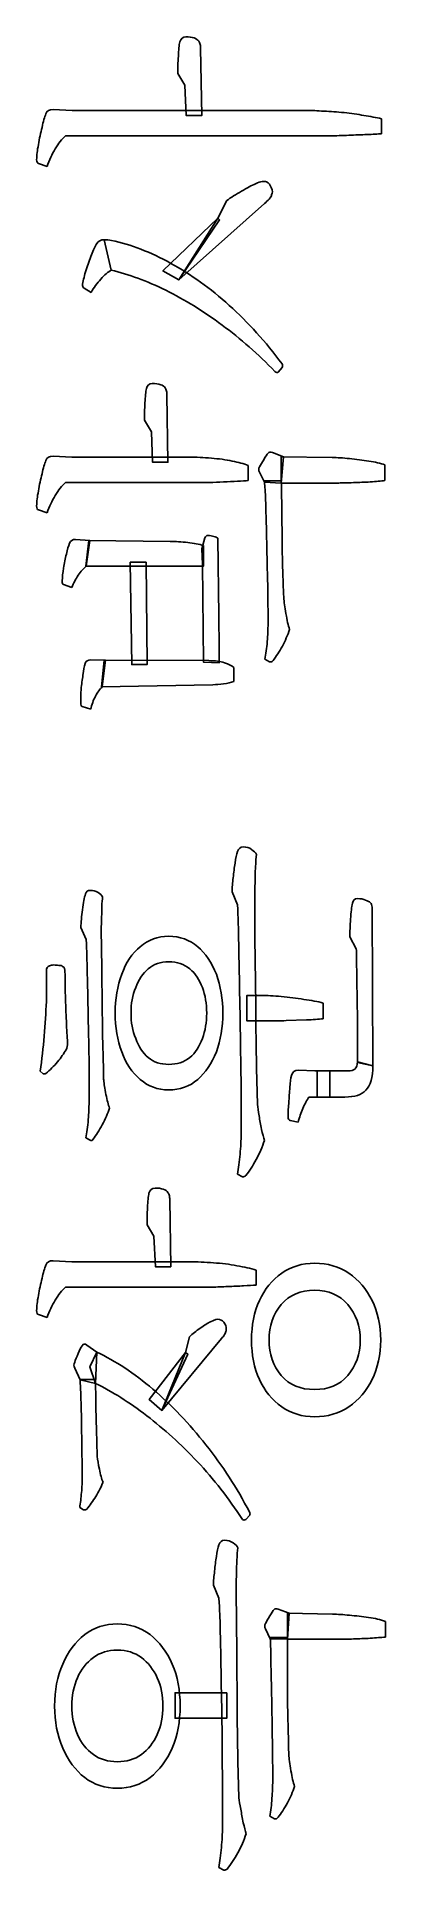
# Model space of a CAD drawing. Header units: millimetres. Extents: x 4.6 to 7.7, y 4.5 to 20.7.
import ezdxf

# ---------------------------------------------------------------- set-up
doc = ezdxf.new("R2010")
doc.units = ezdxf.units.MM
doc.layers.add('Layer_1', color=7, linetype='CONTINUOUS')

msp = doc.modelspace()

# ---------------------------------------------------------------- linework, layer by layer
at = {"layer": 'Layer_1', "color": 7}
for points in [[(6.068705, 20.585638), (6.07823, 19.988738), (5.941705, 19.988738), (5.929005, 20.258613), (5.86868, 20.360213)], [(4.76378, 20.042713), (4.932055, 20.033188), (7.00533, 20.033188)], [(7.668905, 19.960163), (7.668905, 19.826813)], [(7.21488, 19.807763), (7.084705, 19.807763), (4.87173, 19.807763)], [(4.709805, 19.537888), (4.633605, 19.563288)], [(6.633855, 19.210863), (5.87503, 18.534588), (6.221105, 19.080688), (6.30048, 19.236263)], [(5.21463, 18.890188), (5.27813, 18.620313)], [(5.27813, 18.620313), (5.21463, 18.890188)], [(5.10033, 18.423463), (5.03683, 18.461563)], [(6.78943, 17.759888), (6.754505, 17.718613)], [(5.770255, 17.518588), (5.77978, 16.921688), (5.643255, 16.921688), (5.63373, 17.191563), (5.573405, 17.293163)], [(4.76378, 16.975663), (4.92888, 16.966138), (5.967105, 16.966138)], [(6.49098, 16.893113), (6.49098, 16.759763)], [(6.80213, 16.969313), (6.78308, 16.737538), (6.633855, 16.743888), (6.589405, 16.832788)], [(6.703705, 17.007413), (6.80213, 16.969313)], [(7.29108, 16.737538), (6.78308, 16.737538), (6.78308, 16.969313), (7.23393, 16.962963)], [(7.700655, 16.899463), (7.700655, 16.759763)], [(6.14808, 16.740713), (6.043305, 16.740713), (4.87173, 16.740713)], [(6.633855, 16.756588), (6.78308, 16.756588)], [(4.709805, 16.474013), (4.633605, 16.499413)], [(4.96063, 16.239063), (5.08763, 16.229538)], [(6.094105, 16.185088), (6.094105, 16.000938), (5.052705, 16.000938), (5.078105, 16.229538), (5.79883, 16.220013)], [(5.08763, 16.229538), (5.05588, 16.000938)], [(6.07823, 16.156513), (6.106805, 16.251763)], [(6.233805, 15.321488), (6.233805, 15.146863), (6.094105, 15.153213), (6.08458, 16.019988), (6.07823, 16.156513)], [(4.92888, 15.813613), (4.855855, 15.839013)], [(6.665605, 15.489763), (6.665605, 15.619938)], [(5.097155, 15.172263), (5.22733, 15.169088)], [(6.176655, 14.953187), (5.192405, 14.934137), (5.21463, 15.169088), (6.14173, 15.165913)], [(5.22733, 15.169088), (5.198755, 14.934137)], [(6.36398, 15.105588), (6.36398, 14.981763)], [(6.678305, 15.156388), (6.63703, 15.178613)], [(5.097155, 14.737287), (5.020955, 14.759512)], [(6.39573, 13.006915), (6.348105, 13.121215)], [(6.54813, 13.083115), (6.54813, 12.88309)], [(7.586355, 12.98469), (7.592705, 11.58134), (7.45618, 11.609915), (7.45618, 11.775015), (7.45618, 12.00044)], [(5.05588, 12.69894), (5.008255, 12.803715)], [(7.446655, 12.61639), (7.389505, 12.721165)], [(6.42113, 11.78454), (6.41478, 12.17189)], [(6.671955, 11.978215), (6.47828, 11.978215), (6.47828, 12.20364), (6.608455, 12.20364)], [(7.154555, 12.136965), (7.154555, 11.997265)], [(7.00533, 11.98774), (6.82753, 11.98139)], [(4.67488, 11.51149), (4.64948, 11.533715)], [(5.08128, 11.254315), (5.08128, 11.400365), (5.08128, 11.654365)], [(6.93548, 11.54324), (7.078355, 11.53689), (7.211705, 11.53689)], [(7.211705, 11.53689), (7.211705, 11.305115), (7.027555, 11.305115)], [(7.345055, 11.305115), (7.10058, 11.305115), (7.10058, 11.53689), (7.37363, 11.53689)], [(7.45618, 11.616265), (7.592705, 11.58134)], [(6.42748, 10.974915), (6.42748, 11.13684), (6.42748, 11.42259)], [(6.932305, 11.082865), (6.862455, 11.09874)], [(5.090805, 10.924115), (5.052705, 10.943165)], [(6.44018, 10.600265), (6.39573, 10.62249)], [(5.795655, 10.400242), (5.80518, 9.803342), (5.668655, 9.803342), (5.655955, 10.073217), (5.59563, 10.174817)], [(4.76378, 9.857317), (4.92888, 9.847792), (5.97028, 9.847792)], [(6.56083, 9.774767), (6.56083, 9.641417)], [(6.16713, 9.622367), (6.04648, 9.622367), (4.87173, 9.622367)], [(4.709805, 9.355667), (4.633605, 9.381067)], [(5.06223, 9.111192), (5.15113, 9.047692)], [(6.252855, 9.168342), (5.725805, 8.533342), (5.935355, 9.044517), (5.97028, 9.184217)], [(5.15113, 9.047692), (5.13843, 8.771467), (5.001905, 8.803217), (4.95428, 8.907992)], [(5.13843, 8.771467), (5.08763, 8.917517), (5.15113, 9.047692)], [(5.001905, 8.806392), (5.13843, 8.806392)], [(5.020955, 7.939617), (5.020955, 8.057092)], [(5.033655, 7.653867), (4.99873, 7.672917)], [(6.50368, 7.606242), (6.468755, 7.568142)], [(6.23063, 6.872817), (6.183005, 6.987117)], [(6.85293, 6.739467), (6.837055, 6.507692), (6.684655, 6.510867), (6.64338, 6.599767)], [(6.754505, 6.774392), (6.85293, 6.739467)], [(7.29108, 6.507692), (6.837055, 6.507692), (6.837055, 6.739467), (7.237105, 6.729942)], [(7.70383, 6.666442), (7.70383, 6.526742)], [(6.684655, 6.523567), (6.837055, 6.523567), (6.837055, 6.342592), (6.837055, 6.101292)], [(6.259205, 5.650442), (6.252855, 6.037792)], [(6.70688, 5.253567), (6.70688, 5.390092)], [(6.26238, 4.840817), (6.26238, 5.002742), (6.26238, 5.288492)], [(6.722755, 4.920192), (6.68148, 4.942417)], [(6.27508, 4.466167), (6.23063, 4.488392)]]:
    msp.add_lwpolyline(points, dxfattribs=at)
for points in [[(6.068705, 20.585638)], [(7.668905, 19.960163)], [(6.633855, 19.210863)], [(6.221105, 19.080688), (6.23698, 19.064813), (5.87503, 18.534588), (5.73533, 18.613963)], [(5.21463, 18.890188)], [(6.78943, 17.759888)], [(5.770255, 17.518588)], [(6.49098, 16.893113)], [(7.700655, 16.899463)], [(6.633855, 16.756588)], [(6.094105, 16.185088)], [(5.586105, 16.035863), (5.59563, 15.130988), (5.459105, 15.130988), (5.446405, 16.035863)], [(6.36398, 15.105588)], [(6.39573, 13.006915)], [(7.586355, 12.98469)], [(5.05588, 12.69894)], [(5.78613, 12.727515)], [(5.78613, 12.50209)], [(7.154555, 12.136965)], [(7.45618, 11.616265)], [(4.67488, 11.51149)], [(5.795655, 10.400242)], [(6.56083, 9.774767)], [(7.078355, 9.835092)], [(7.078355, 9.596967)], [(6.252855, 9.168342)], [(5.935355, 9.044517), (5.954405, 9.031817), (5.725805, 8.533342), (5.61468, 8.628592)], [(5.001905, 8.806392)], [(6.50368, 7.606242)], [(6.23063, 6.872817)], [(7.70383, 6.666442)], [(5.332105, 6.644217)], [(6.684655, 6.523567)], [(5.332105, 6.412442)], [(6.30048, 6.034617), (6.30048, 5.809192), (5.84328, 5.809192), (5.84328, 6.034617)]]:
    msp.add_lwpolyline(points, close=True, dxfattribs=at)
for points in [[(5.871855, 20.512613), (5.873972, 20.569763), (5.878205, 20.612096), (5.884555, 20.639613)], [(5.884555, 20.639613), (5.893022, 20.669246), (5.911013, 20.684063), (5.93853, 20.684063)], [(5.93853, 20.684063), (5.966047, 20.68618), (5.990388, 20.683005), (6.011555, 20.674538)], [(6.011555, 20.674538), (6.030605, 20.668188), (6.044363, 20.658663), (6.05283, 20.645963)], [(6.05283, 20.645963), (6.057063, 20.639613), (6.061297, 20.630088), (6.06553, 20.617388)], [(6.06553, 20.617388), (6.067647, 20.606805), (6.068705, 20.596221), (6.068705, 20.585638)], [(5.86868, 20.360213), (5.866563, 20.40678), (5.867622, 20.45758), (5.871855, 20.512613)], [(4.665355, 19.883963), (4.675938, 19.934763), (4.68758, 19.97498), (4.70028, 20.004613)], [(4.70028, 20.004613), (4.708747, 20.030013), (4.729913, 20.042713), (4.76378, 20.042713)], [(7.00533, 20.033188), (7.051897, 20.033188), (7.103755, 20.031071), (7.160905, 20.026838)], [(7.160905, 20.026838), (7.218055, 20.024721), (7.277322, 20.020488), (7.338705, 20.014138)], [(7.338705, 20.014138), (7.400088, 20.007788), (7.458297, 19.999321), (7.51333, 19.988738)], [(7.51333, 19.988738), (7.57048, 19.980271), (7.622338, 19.970746), (7.668905, 19.960163)], [(4.633605, 19.731563), (4.642072, 19.78448), (4.652655, 19.83528), (4.665355, 19.883963)], [(4.87173, 19.807763), (4.83998, 19.780246), (4.810347, 19.742146), (4.78283, 19.693463)], [(7.37998, 19.814113), (7.32283, 19.811996), (7.267797, 19.80988), (7.21488, 19.807763)], [(7.541905, 19.820463), (7.491105, 19.818346), (7.43713, 19.81623), (7.37998, 19.814113)], [(7.668905, 19.826813), (7.635038, 19.824696), (7.592705, 19.82258), (7.541905, 19.820463)], [(4.61773, 19.598213), (4.61773, 19.636313), (4.623022, 19.680763), (4.633605, 19.731563)], [(4.78283, 19.693463), (4.753197, 19.646896), (4.728855, 19.595038), (4.709805, 19.537888)], [(4.62408, 19.572813), (4.619847, 19.577046), (4.61773, 19.585513), (4.61773, 19.598213)], [(4.633605, 19.563288), (4.629372, 19.565405), (4.626197, 19.56858), (4.62408, 19.572813)], [(6.30048, 19.236263), (6.336463, 19.26378), (6.379855, 19.291296), (6.430655, 19.318813)], [(6.430655, 19.318813), (6.481455, 19.348446), (6.52273, 19.370671), (6.55448, 19.385488)], [(6.55448, 19.385488), (6.577763, 19.398188), (6.597872, 19.404538), (6.614805, 19.404538)], [(6.614805, 19.404538), (6.629622, 19.406655), (6.642322, 19.405596), (6.652905, 19.401363)], [(6.652905, 19.401363), (6.671955, 19.39078), (6.686772, 19.372788), (6.697355, 19.347388)], [(6.697355, 19.347388), (6.705822, 19.324105), (6.705822, 19.303996), (6.697355, 19.287063)], [(6.67513, 19.248963), (6.66243, 19.236263), (6.648672, 19.223563), (6.633855, 19.210863)], [(6.697355, 19.287063), (6.695238, 19.27648), (6.68783, 19.26378), (6.67513, 19.248963)], [(5.103505, 18.756838), (5.120438, 18.799171), (5.136313, 18.83198), (5.15113, 18.855263)], [(5.15113, 18.855263), (5.165947, 18.878546), (5.187113, 18.890188), (5.21463, 18.890188)], [(5.21463, 18.890188), (5.237913, 18.890188), (5.260138, 18.888071), (5.281305, 18.883838)], [(5.281305, 18.883838), (5.452755, 18.847855), (5.62738, 18.780121), (5.80518, 18.680638)], [(5.05588, 18.623488), (5.070697, 18.670055), (5.086572, 18.714505), (5.103505, 18.756838)], [(5.80518, 18.680638), (5.98298, 18.583271), (6.155488, 18.459446), (6.322705, 18.309163)], [(5.03683, 18.461563), (5.026247, 18.467913), (5.022013, 18.479555), (5.02413, 18.496488)], [(5.02413, 18.496488), (5.03048, 18.534588), (5.041063, 18.576921), (5.05588, 18.623488)], [(5.186055, 18.540938), (5.152188, 18.504955), (5.123613, 18.465796), (5.10033, 18.423463)], [(5.27813, 18.620313), (5.248497, 18.605496), (5.217805, 18.579038), (5.186055, 18.540938)], [(5.76073, 18.442513), (5.591397, 18.525063), (5.43053, 18.58433), (5.27813, 18.620313)], [(6.259205, 18.134538), (6.094105, 18.257304), (5.927947, 18.359963), (5.76073, 18.442513)], [(6.322705, 18.309163), (6.489922, 18.158879), (6.645497, 17.986371), (6.78943, 17.791638)], [(6.72593, 17.724963), (6.57988, 17.877363), (6.424305, 18.013888), (6.259205, 18.134538)], [(6.754505, 17.718613), (6.748155, 17.712263), (6.73863, 17.714379), (6.72593, 17.724963)], [(6.78943, 17.791638), (6.79578, 17.781054), (6.79578, 17.770471), (6.78943, 17.759888)], [(5.57658, 17.445563), (5.578697, 17.502713), (5.58293, 17.545046), (5.58928, 17.572563)], [(5.58928, 17.572563), (5.59563, 17.602196), (5.612563, 17.617013), (5.64008, 17.617013)], [(5.64008, 17.617013), (5.669713, 17.619129), (5.695113, 17.615954), (5.71628, 17.607488)], [(5.71628, 17.607488), (5.73533, 17.601138), (5.74803, 17.591613), (5.75438, 17.578913)], [(5.75438, 17.578913), (5.758613, 17.572563), (5.762847, 17.563038), (5.76708, 17.550338)], [(5.76708, 17.550338), (5.769197, 17.539754), (5.770255, 17.529171), (5.770255, 17.518588)], [(5.573405, 17.293163), (5.571288, 17.339729), (5.572347, 17.390529), (5.57658, 17.445563)], [(4.665355, 16.820088), (4.675938, 16.868771), (4.68758, 16.907929), (4.70028, 16.937563)], [(4.70028, 16.937563), (4.708747, 16.962963), (4.729913, 16.975663), (4.76378, 16.975663)], [(5.967105, 16.966138), (6.030605, 16.966138), (6.096222, 16.962963), (6.163955, 16.956613)], [(6.163955, 16.956613), (6.229572, 16.952379), (6.290955, 16.943913), (6.348105, 16.931213)], [(6.348105, 16.931213), (6.403138, 16.920629), (6.450763, 16.907929), (6.49098, 16.893113)], [(6.589405, 16.832788), (6.580938, 16.849721), (6.580938, 16.865596), (6.589405, 16.880413)], [(6.589405, 16.880413), (6.599988, 16.897346), (6.612688, 16.918513), (6.627505, 16.943913)], [(6.627505, 16.943913), (6.642322, 16.971429), (6.655022, 16.990479), (6.665605, 17.001063)], [(6.665605, 17.001063), (6.674072, 17.011646), (6.686772, 17.013763), (6.703705, 17.007413)], [(7.23393, 16.962963), (7.27838, 16.962963), (7.32918, 16.959788), (7.38633, 16.953438)], [(7.38633, 16.953438), (7.445597, 16.947088), (7.502747, 16.939679), (7.55778, 16.931213)], [(7.55778, 16.931213), (7.612813, 16.922746), (7.660438, 16.912163), (7.700655, 16.899463)], [(4.633605, 16.667688), (4.642072, 16.720604), (4.652655, 16.771404), (4.665355, 16.820088)], [(4.87173, 16.740713), (4.83998, 16.713196), (4.810347, 16.675096), (4.78283, 16.626413)], [(6.271905, 16.747063), (6.229572, 16.744946), (6.188297, 16.742829), (6.14808, 16.740713)], [(6.39573, 16.753413), (6.355513, 16.751296), (6.314238, 16.749179), (6.271905, 16.747063)], [(6.49098, 16.759763), (6.46558, 16.757646), (6.43383, 16.755529), (6.39573, 16.753413)], [(6.64338, 16.610538), (6.639147, 16.678271), (6.635972, 16.726954), (6.633855, 16.756588)], [(6.78308, 16.756588), (6.78308, 16.712138), (6.784138, 16.652871), (6.786255, 16.578788)], [(7.421255, 16.740713), (7.370455, 16.738596), (7.327063, 16.737538), (7.29108, 16.737538)], [(7.57048, 16.747063), (7.521797, 16.744946), (7.472055, 16.742829), (7.421255, 16.740713)], [(7.700655, 16.759763), (7.664672, 16.755529), (7.62128, 16.751296), (7.57048, 16.747063)], [(4.61773, 16.534338), (4.61773, 16.572438), (4.623022, 16.616888), (4.633605, 16.667688)], [(4.78283, 16.626413), (4.753197, 16.579846), (4.728855, 16.529046), (4.709805, 16.474013)], [(6.64973, 16.381938), (6.647613, 16.468721), (6.645497, 16.544921), (6.64338, 16.610538)], [(6.786255, 16.578788), (6.786255, 16.504704), (6.787313, 16.424271), (6.78943, 16.337488)], [(4.633605, 16.499413), (4.623022, 16.501529), (4.61773, 16.513171), (4.61773, 16.534338)], [(4.90983, 16.204138), (4.918297, 16.227421), (4.93523, 16.239063), (4.96063, 16.239063)], [(6.106805, 16.251763), (6.111038, 16.266579), (6.120563, 16.273988), (6.13538, 16.273988)], [(6.13538, 16.273988), (6.152313, 16.273988), (6.169247, 16.270813), (6.18618, 16.264463)], [(6.18618, 16.264463), (6.203113, 16.260229), (6.214755, 16.254938), (6.221105, 16.248588)], [(6.221105, 16.248588), (6.221105, 16.202021), (6.222163, 16.141696), (6.22428, 16.067613)], [(6.65608, 16.112063), (6.653963, 16.205196), (6.651847, 16.295154), (6.64973, 16.381938)], [(6.78943, 16.337488), (6.78943, 16.250704), (6.790488, 16.164979), (6.792605, 16.080313)], [(4.855855, 15.985063), (4.862205, 16.027396), (4.870672, 16.068671), (4.881255, 16.108888)], [(4.881255, 16.108888), (4.889722, 16.149104), (4.899247, 16.180854), (4.90983, 16.204138)], [(5.79883, 16.220013), (5.847513, 16.220013), (5.899372, 16.216838), (5.954405, 16.210488)], [(5.954405, 16.210488), (6.009438, 16.204138), (6.056005, 16.195671), (6.094105, 16.185088)], [(6.22428, 16.067613), (6.22428, 15.993529), (6.225338, 15.912038), (6.227455, 15.823138)], [(6.66243, 15.842188), (6.660313, 15.928971), (6.658197, 16.018929), (6.65608, 16.112063)], [(6.792605, 16.080313), (6.794722, 15.997763), (6.796838, 15.923679), (6.798955, 15.858063)], [(4.843155, 15.870763), (4.845272, 15.906746), (4.849505, 15.944846), (4.855855, 15.985063)], [(4.98603, 15.921563), (4.962747, 15.887696), (4.943697, 15.851713), (4.92888, 15.813613)], [(5.05588, 16.000938), (5.032597, 15.981888), (5.009313, 15.955429), (4.98603, 15.921563)], [(4.84633, 15.848538), (4.844213, 15.852771), (4.843155, 15.860179), (4.843155, 15.870763)], [(4.855855, 15.839013), (4.851622, 15.841129), (4.848447, 15.844304), (4.84633, 15.848538)], [(6.227455, 15.823138), (6.227455, 15.736354), (6.228513, 15.648513), (6.23063, 15.559613)], [(6.665605, 15.619938), (6.663488, 15.683438), (6.66243, 15.757521), (6.66243, 15.842188)], [(6.798955, 15.858063), (6.801072, 15.794563), (6.803188, 15.750113), (6.805305, 15.724713)], [(6.805305, 15.724713), (6.807422, 15.686613), (6.813772, 15.638988), (6.824355, 15.581838)], [(6.824355, 15.581838), (6.832822, 15.524688), (6.843405, 15.478121), (6.856105, 15.442138)], [(6.23063, 15.559613), (6.23063, 15.472829), (6.231688, 15.393454), (6.233805, 15.321488)], [(6.659255, 15.334188), (6.663488, 15.393454), (6.665605, 15.445313), (6.665605, 15.489763)], [(6.856105, 15.442138), (6.839172, 15.391338), (6.818005, 15.341596), (6.792605, 15.292913)], [(6.63703, 15.178613), (6.645497, 15.225179), (6.652905, 15.277038), (6.659255, 15.334188)], [(6.792605, 15.292913), (6.765088, 15.246346), (6.737572, 15.204013), (6.710055, 15.165913)], [(5.027305, 15.038913), (5.031538, 15.081246), (5.037888, 15.115113), (5.046355, 15.140513)], [(5.046355, 15.140513), (5.052705, 15.161679), (5.069638, 15.172263), (5.097155, 15.172263)], [(6.14173, 15.165913), (6.196763, 15.165913), (6.24333, 15.159563), (6.28143, 15.146863)], [(6.28143, 15.146863), (6.317413, 15.134163), (6.34493, 15.120404), (6.36398, 15.105588)], [(6.710055, 15.165913), (6.701588, 15.155329), (6.691005, 15.152154), (6.678305, 15.156388)], [(5.01143, 14.911912), (5.015663, 14.956362), (5.020955, 14.998696), (5.027305, 15.038913)], [(5.198755, 14.934137), (5.177588, 14.915087), (5.15748, 14.887571), (5.13843, 14.851587)], [(6.271905, 14.959538), (6.238038, 14.955304), (6.206288, 14.953187), (6.176655, 14.953187)], [(6.36398, 14.981763), (6.336463, 14.973296), (6.305772, 14.965888), (6.271905, 14.959538)], [(5.008255, 14.797612), (5.006138, 14.829362), (5.007197, 14.867462), (5.01143, 14.911912)], [(5.01143, 14.769037), (5.009313, 14.775387), (5.008255, 14.784912), (5.008255, 14.797612)], [(5.020955, 14.759512), (5.016722, 14.761629), (5.013547, 14.764804), (5.01143, 14.769037)], [(5.13843, 14.851587), (5.11938, 14.815604), (5.105622, 14.777504), (5.097155, 14.737287)], [(6.373505, 13.375215), (6.377738, 13.417548), (6.385147, 13.451415), (6.39573, 13.476815)], [(6.39573, 13.476815), (6.404197, 13.504332), (6.42113, 13.51809), (6.44653, 13.51809)], [(6.44653, 13.51809), (6.474047, 13.51809), (6.498388, 13.510682), (6.519555, 13.495865)], [(6.519555, 13.495865), (6.540722, 13.481048), (6.555538, 13.466232), (6.564005, 13.451415)], [(6.35763, 13.24504), (6.361863, 13.291607), (6.367155, 13.334998), (6.373505, 13.375215)], [(6.55448, 13.34029), (6.552363, 13.293723), (6.551305, 13.247157), (6.551305, 13.20059)], [(6.564005, 13.451415), (6.559772, 13.423898), (6.556597, 13.386857), (6.55448, 13.34029)], [(6.348105, 13.121215), (6.348105, 13.159315), (6.35128, 13.20059), (6.35763, 13.24504)], [(6.551305, 13.20059), (6.549188, 13.154023), (6.54813, 13.114865), (6.54813, 13.083115)], [(5.02413, 12.962465), (5.03048, 13.023848), (5.038947, 13.070415), (5.04953, 13.102165)], [(5.04953, 13.102165), (5.057997, 13.123332), (5.071755, 13.133915), (5.090805, 13.133915)], [(5.090805, 13.133915), (5.116205, 13.133915), (5.139488, 13.127565), (5.160655, 13.114865)], [(5.160655, 13.114865), (5.181822, 13.102165), (5.19558, 13.089465), (5.20193, 13.076765)], [(5.19558, 12.98469), (5.193463, 12.94659), (5.192405, 12.907432), (5.192405, 12.867215)], [(5.20193, 13.076765), (5.197697, 13.055598), (5.19558, 13.024907), (5.19558, 12.98469)], [(6.40208, 12.835465), (6.399963, 12.918015), (6.397847, 12.975165), (6.39573, 13.006915)], [(7.395855, 12.879915), (7.400088, 12.941298), (7.40538, 12.987865), (7.41173, 13.019615)], [(7.41173, 13.019615), (7.41808, 13.047132), (7.432897, 13.06089), (7.45618, 13.06089)], [(7.45618, 13.06089), (7.485813, 13.06089), (7.510155, 13.056657), (7.529205, 13.04819)], [(7.529205, 13.04819), (7.548255, 13.039723), (7.562013, 13.032315), (7.57048, 13.025965)], [(7.57048, 13.025965), (7.581063, 13.015382), (7.586355, 13.001623), (7.586355, 12.98469)], [(5.008255, 12.803715), (5.010372, 12.850282), (5.015663, 12.903198), (5.02413, 12.962465)], [(5.192405, 12.867215), (5.190288, 12.826998), (5.18923, 12.79419), (5.18923, 12.76879)], [(6.40843, 12.54019), (6.406313, 12.65449), (6.404197, 12.752915), (6.40208, 12.835465)], [(6.54813, 12.88309), (6.54813, 12.78784), (6.549188, 12.674598), (6.551305, 12.543365)], [(7.389505, 12.721165), (7.389505, 12.767732), (7.391622, 12.820648), (7.395855, 12.879915)], [(5.06223, 12.543365), (5.060113, 12.619565), (5.057997, 12.671423), (5.05588, 12.69894)], [(5.18923, 12.76879), (5.18923, 12.741273), (5.190288, 12.693648), (5.192405, 12.625915)], [(5.535305, 12.63544), (5.605155, 12.696823), (5.688763, 12.727515), (5.78613, 12.727515)], [(5.78613, 12.727515), (5.885613, 12.727515), (5.971338, 12.696823), (6.043305, 12.63544)], [(5.06858, 12.27984), (5.066463, 12.38144), (5.064347, 12.469282), (5.06223, 12.543365)], [(5.192405, 12.625915), (5.192405, 12.560298), (5.193463, 12.481982), (5.19558, 12.390965)], [(5.370205, 12.390965), (5.408305, 12.494682), (5.463338, 12.576173), (5.535305, 12.63544)], [(5.78613, 12.50209), (5.714163, 12.50209), (5.653838, 12.480923), (5.605155, 12.43859)], [(5.973455, 12.43859), (5.922655, 12.480923), (5.860213, 12.50209), (5.78613, 12.50209)], [(6.043305, 12.63544), (6.113155, 12.576173), (6.168188, 12.494682), (6.208405, 12.390965)], [(6.41478, 12.17189), (6.412663, 12.303123), (6.410547, 12.42589), (6.40843, 12.54019)], [(6.551305, 12.543365), (6.553422, 12.414248), (6.555538, 12.27984), (6.557655, 12.14014)], [(7.44983, 12.45764), (7.44983, 12.525373), (7.448772, 12.57829), (7.446655, 12.61639)], [(4.703455, 12.41954), (4.703455, 12.44494), (4.71298, 12.460815), (4.73203, 12.467165)], [(4.703455, 12.149665), (4.705572, 12.249148), (4.705572, 12.339107), (4.703455, 12.41954)], [(4.73203, 12.467165), (4.740497, 12.471398), (4.753197, 12.473515), (4.77013, 12.473515)], [(4.77013, 12.473515), (4.784947, 12.473515), (4.799763, 12.472457), (4.81458, 12.47034)], [(4.81458, 12.47034), (4.829397, 12.47034), (4.83998, 12.467165), (4.84633, 12.460815)], [(4.84633, 12.460815), (4.854797, 12.456582), (4.861147, 12.450232), (4.86538, 12.441765)], [(4.86538, 12.441765), (4.867497, 12.433298), (4.868555, 12.423773), (4.868555, 12.41319)], [(4.868555, 12.41319), (4.868555, 12.34969), (4.869613, 12.278782), (4.87173, 12.200465)], [(5.19558, 12.390965), (5.19558, 12.299948), (5.196638, 12.205757), (5.198755, 12.10839)], [(5.313055, 12.048065), (5.313055, 12.172948), (5.332105, 12.287248), (5.370205, 12.390965)], [(5.605155, 12.43859), (5.556472, 12.398373), (5.51943, 12.34334), (5.49403, 12.27349)], [(6.08458, 12.27349), (6.05918, 12.34334), (6.022138, 12.398373), (5.973455, 12.43859)], [(6.208405, 12.390965), (6.246505, 12.287248), (6.265555, 12.172948), (6.265555, 12.048065)], [(7.453005, 12.238565), (7.453005, 12.318998), (7.451947, 12.392023), (7.44983, 12.45764)], [(4.87173, 12.200465), (4.873847, 12.124265), (4.877022, 12.049123), (4.881255, 11.97504)], [(5.07493, 11.965515), (5.072813, 12.075582), (5.070697, 12.180357), (5.06858, 12.27984)], [(5.49403, 12.27349), (5.466513, 12.205757), (5.452755, 12.130615), (5.452755, 12.048065)], [(6.12268, 12.048065), (6.12268, 12.130615), (6.10998, 12.205757), (6.08458, 12.27349)], [(6.608455, 12.20364), (6.657138, 12.20364), (6.715347, 12.200465), (6.78308, 12.194115)], [(6.78308, 12.194115), (6.850813, 12.187765), (6.917488, 12.179298), (6.983105, 12.168715)], [(6.983105, 12.168715), (7.048722, 12.160248), (7.105872, 12.149665), (7.154555, 12.136965)], [(7.45618, 12.00044), (7.45618, 12.080873), (7.455122, 12.160248), (7.453005, 12.238565)], [(4.684405, 11.844865), (4.692872, 11.950698), (4.699222, 12.052298), (4.703455, 12.149665)], [(5.198755, 12.10839), (5.198755, 12.011023), (5.199813, 11.916832), (5.20193, 11.825815)], [(5.370205, 11.705165), (5.332105, 11.808881), (5.313055, 11.923182), (5.313055, 12.048065)], [(5.452755, 12.048065), (5.452755, 11.967632), (5.466513, 11.89249), (5.49403, 11.82264)], [(6.08458, 11.82264), (6.10998, 11.89249), (6.12268, 11.967632), (6.12268, 12.048065)], [(6.265555, 12.048065), (6.265555, 11.923182), (6.246505, 11.808881), (6.208405, 11.705165)], [(6.557655, 12.14014), (6.557655, 12.00044), (6.558713, 11.86709), (6.56083, 11.74009)], [(4.64948, 11.533715), (4.664297, 11.637431), (4.675938, 11.741148), (4.684405, 11.844865)], [(4.881255, 11.97504), (4.883372, 11.900957), (4.886547, 11.838515), (4.89078, 11.787715)], [(5.08128, 11.654365), (5.079163, 11.753848), (5.077047, 11.857565), (5.07493, 11.965515)], [(6.82753, 11.98139), (6.766147, 11.979273), (6.714288, 11.978215), (6.671955, 11.978215)], [(7.154555, 11.997265), (7.112222, 11.993032), (7.06248, 11.989857), (7.00533, 11.98774)], [(4.87808, 11.724215), (4.85903, 11.690348), (4.83363, 11.654365), (4.80188, 11.616265)], [(4.89078, 11.787715), (4.89078, 11.760198), (4.886547, 11.739031), (4.87808, 11.724215)], [(5.20193, 11.825815), (5.204047, 11.734798), (5.206163, 11.656481), (5.20828, 11.590865)], [(5.535305, 11.46069), (5.463338, 11.522073), (5.408305, 11.603565), (5.370205, 11.705165)], [(5.49403, 11.82264), (5.51943, 11.75279), (5.556472, 11.696698), (5.605155, 11.654365)], [(5.973455, 11.654365), (6.022138, 11.696698), (6.05918, 11.75279), (6.08458, 11.82264)], [(6.208405, 11.705165), (6.168188, 11.603565), (6.113155, 11.522073), (6.043305, 11.46069)], [(6.42748, 11.42259), (6.425363, 11.53689), (6.423247, 11.65754), (6.42113, 11.78454)], [(6.56083, 11.74009), (6.562947, 11.61309), (6.565063, 11.50514), (6.56718, 11.41624)], [(4.80188, 11.616265), (4.77013, 11.578165), (4.736263, 11.544298), (4.70028, 11.514665)], [(5.20828, 11.590865), (5.20828, 11.525248), (5.209338, 11.47974), (5.211455, 11.45434)], [(5.605155, 11.654365), (5.653838, 11.614148), (5.714163, 11.59404), (5.78613, 11.59404)], [(5.78613, 11.59404), (5.860213, 11.59404), (5.922655, 11.614148), (5.973455, 11.654365)], [(6.87198, 11.495615), (6.880447, 11.527365), (6.901613, 11.54324), (6.93548, 11.54324)], [(7.37363, 11.53689), (7.401147, 11.53689), (7.421255, 11.542181), (7.433955, 11.552765)], [(7.433955, 11.552765), (7.448772, 11.565465), (7.45618, 11.586631), (7.45618, 11.616265)], [(7.592705, 11.58134), (7.592705, 11.47974), (7.572597, 11.407773), (7.53238, 11.36544)], [(4.70028, 11.514665), (4.691813, 11.508315), (4.683347, 11.507256), (4.67488, 11.51149)], [(5.211455, 11.45434), (5.213572, 11.42259), (5.219922, 11.380256), (5.230505, 11.32734)], [(5.78613, 11.368615), (5.688763, 11.368615), (5.605155, 11.399306), (5.535305, 11.46069)], [(6.043305, 11.46069), (5.971338, 11.399306), (5.885613, 11.368615), (5.78613, 11.368615)], [(6.56718, 11.41624), (6.569297, 11.32734), (6.571413, 11.268073), (6.57353, 11.23844)], [(6.849755, 11.254315), (6.851872, 11.300881), (6.855047, 11.34639), (6.85928, 11.39084)], [(6.85928, 11.39084), (6.861397, 11.43529), (6.86563, 11.470215), (6.87198, 11.495615)], [(7.53238, 11.36544), (7.49428, 11.325223), (7.431838, 11.305115), (7.345055, 11.305115)], [(5.07493, 11.10509), (5.079163, 11.166473), (5.08128, 11.216215), (5.08128, 11.254315)], [(5.262255, 11.20669), (5.247438, 11.160123), (5.226272, 11.11144), (5.198755, 11.06064)], [(5.230505, 11.32734), (5.241088, 11.27654), (5.251672, 11.236323), (5.262255, 11.20669)], [(6.57353, 11.23844), (6.575647, 11.21304), (6.57988, 11.180231), (6.58623, 11.140015)], [(6.843405, 11.13049), (6.843405, 11.166473), (6.845522, 11.207748), (6.849755, 11.254315)], [(6.97358, 11.203515), (6.956647, 11.165415), (6.942888, 11.125198), (6.932305, 11.082865)], [(7.027555, 11.305115), (7.008505, 11.277598), (6.990513, 11.243731), (6.97358, 11.203515)], [(5.052705, 10.943165), (5.061172, 10.989731), (5.06858, 11.043706), (5.07493, 11.10509)], [(5.198755, 11.06064), (5.171238, 11.00984), (5.143722, 10.966448), (5.116205, 10.930465)], [(6.58623, 11.140015), (6.59258, 11.099798), (6.599988, 11.059581), (6.608455, 11.019365)], [(6.862455, 11.09874), (6.849755, 11.100856), (6.843405, 11.11144), (6.843405, 11.13049)], [(5.116205, 10.930465), (5.109855, 10.919881), (5.101388, 10.917765), (5.090805, 10.924115)], [(6.417955, 10.80029), (6.424305, 10.865906), (6.42748, 10.924115), (6.42748, 10.974915)], [(6.633855, 10.92094), (6.614805, 10.86379), (6.590463, 10.807698), (6.56083, 10.752665)], [(6.608455, 11.019365), (6.616922, 10.981265), (6.625388, 10.948456), (6.633855, 10.92094)], [(6.39573, 10.62249), (6.404197, 10.675406), (6.411605, 10.734673), (6.417955, 10.80029)], [(6.56083, 10.752665), (6.531197, 10.697631), (6.500505, 10.650006), (6.468755, 10.60979)], [(6.468755, 10.60979), (6.460288, 10.601323), (6.450763, 10.598148), (6.44018, 10.600265)], [(5.598805, 10.327217), (5.600922, 10.384367), (5.605155, 10.426701), (5.611505, 10.454217)], [(5.611505, 10.454217), (5.619972, 10.483851), (5.637963, 10.498667), (5.66548, 10.498667)], [(5.66548, 10.498667), (5.692997, 10.500784), (5.717338, 10.497609), (5.738505, 10.489142)], [(5.738505, 10.489142), (5.757555, 10.482792), (5.771313, 10.473267), (5.77978, 10.460567)], [(5.77978, 10.460567), (5.784013, 10.454217), (5.788247, 10.444692), (5.79248, 10.431992)], [(5.79248, 10.431992), (5.794597, 10.421409), (5.795655, 10.410826), (5.795655, 10.400242)], [(5.59563, 10.174817), (5.593513, 10.221384), (5.594572, 10.272184), (5.598805, 10.327217)], [(4.665355, 9.701742), (4.675938, 9.750426), (4.68758, 9.789584), (4.70028, 9.819217)], [(4.70028, 9.819217), (4.708747, 9.844617), (4.729913, 9.857317), (4.76378, 9.857317)], [(5.97028, 9.847792), (6.038013, 9.847792), (6.108922, 9.844617), (6.183005, 9.838267)], [(6.183005, 9.838267), (6.254972, 9.834034), (6.323763, 9.825567), (6.38938, 9.812867)], [(6.38938, 9.812867), (6.454997, 9.802284), (6.512147, 9.789584), (6.56083, 9.774767)], [(6.589405, 9.504892), (6.635972, 9.606492), (6.701588, 9.686926), (6.786255, 9.746192)], [(6.786255, 9.746192), (6.870922, 9.805459), (6.968288, 9.835092), (7.078355, 9.835092)], [(7.078355, 9.835092), (7.192655, 9.835092), (7.293197, 9.805459), (7.37998, 9.746192)], [(7.37998, 9.746192), (7.46888, 9.686926), (7.537672, 9.606492), (7.586355, 9.504892)], [(4.633605, 9.549342), (4.642072, 9.602259), (4.652655, 9.653059), (4.665355, 9.701742)], [(4.87173, 9.622367), (4.83998, 9.594851), (4.810347, 9.556751), (4.78283, 9.508067)], [(6.310005, 9.628717), (6.261322, 9.626601), (6.213697, 9.624484), (6.16713, 9.622367)], [(6.449705, 9.635067), (6.405255, 9.632951), (6.358688, 9.630834), (6.310005, 9.628717)], [(6.56083, 9.641417), (6.531197, 9.639301), (6.494155, 9.637184), (6.449705, 9.635067)], [(7.078355, 9.596967), (6.953472, 9.596967), (6.855047, 9.554634), (6.78308, 9.469967)], [(7.370455, 9.469967), (7.298488, 9.554634), (7.201122, 9.596967), (7.078355, 9.596967)], [(4.61773, 9.415992), (4.61773, 9.454092), (4.623022, 9.498542), (4.633605, 9.549342)], [(4.633605, 9.381067), (4.623022, 9.383184), (4.61773, 9.394826), (4.61773, 9.415992)], [(4.78283, 9.508067), (4.753197, 9.461501), (4.728855, 9.410701), (4.709805, 9.355667)], [(6.519555, 9.155642), (6.519555, 9.286876), (6.542838, 9.403292), (6.589405, 9.504892)], [(6.78308, 9.469967), (6.711113, 9.385301), (6.67513, 9.280526), (6.67513, 9.155642)], [(7.48158, 9.155642), (7.48158, 9.280526), (7.444538, 9.385301), (7.370455, 9.469967)], [(7.586355, 9.504892), (7.637155, 9.403292), (7.662555, 9.286876), (7.662555, 9.155642)], [(5.97028, 9.184217), (5.997797, 9.209617), (6.029547, 9.235017), (6.06553, 9.260417)], [(6.06553, 9.260417), (6.101513, 9.285817), (6.132205, 9.304867), (6.157605, 9.317567)], [(6.157605, 9.317567), (6.191472, 9.336617), (6.21793, 9.342967), (6.23698, 9.336617)], [(6.23698, 9.336617), (6.25603, 9.332384), (6.271905, 9.319684), (6.284605, 9.298517)], [(6.284605, 9.298517), (6.295188, 9.277351), (6.298363, 9.257242), (6.29413, 9.238192)], [(4.98603, 9.034992), (4.99873, 9.066742), (5.010372, 9.090026), (5.020955, 9.104842)], [(5.020955, 9.104842), (5.029422, 9.121776), (5.04318, 9.123892), (5.06223, 9.111192)], [(6.28143, 9.203267), (6.272963, 9.190567), (6.263438, 9.178926), (6.252855, 9.168342)], [(6.29413, 9.238192), (6.292013, 9.227609), (6.28778, 9.215967), (6.28143, 9.203267)], [(6.589405, 8.806392), (6.542838, 8.910109), (6.519555, 9.026526), (6.519555, 9.155642)], [(6.67513, 9.155642), (6.67513, 9.030759), (6.711113, 8.925984), (6.78308, 8.841317)], [(7.370455, 8.841317), (7.444538, 8.925984), (7.48158, 9.030759), (7.48158, 9.155642)], [(7.662555, 9.155642), (7.662555, 9.026526), (7.637155, 8.910109), (7.586355, 8.806392)], [(4.95428, 8.907992), (4.943697, 8.924926), (4.943697, 8.941859), (4.95428, 8.958792)], [(4.95428, 8.958792), (4.96063, 8.979959), (4.971213, 9.005359), (4.98603, 9.034992)], [(5.15113, 9.047692), (5.314113, 8.971492), (5.479213, 8.862484), (5.64643, 8.720667)], [(5.008255, 8.673042), (5.006138, 8.734425), (5.004022, 8.778876), (5.001905, 8.806392)], [(5.13843, 8.806392), (5.13843, 8.770409), (5.139488, 8.71855), (5.141605, 8.650817)], [(5.592455, 8.485717), (5.437938, 8.60425), (5.286597, 8.6995), (5.13843, 8.771467)], [(6.786255, 8.565092), (6.701588, 8.624359), (6.635972, 8.704792), (6.589405, 8.806392)], [(6.78308, 8.841317), (6.855047, 8.758767), (6.953472, 8.717492), (7.078355, 8.717492)], [(7.078355, 8.717492), (7.201122, 8.717492), (7.298488, 8.758767), (7.370455, 8.841317)], [(7.586355, 8.806392), (7.537672, 8.704792), (7.46888, 8.624359), (7.37998, 8.565092)], [(5.014605, 8.473017), (5.012488, 8.5471), (5.010372, 8.613775), (5.008255, 8.673042)], [(5.141605, 8.650817), (5.141605, 8.5852), (5.142663, 8.516409), (5.14478, 8.444442)], [(5.64643, 8.720667), (5.81153, 8.57885), (5.968163, 8.414809), (6.11633, 8.228542)], [(5.01778, 8.250767), (5.015663, 8.32485), (5.014605, 8.398934), (5.014605, 8.473017)], [(5.14478, 8.444442), (5.146897, 8.372475), (5.149013, 8.306859), (5.15113, 8.247592)], [(6.04013, 8.079317), (5.89408, 8.233834), (5.744855, 8.3693), (5.592455, 8.485717)], [(7.078355, 8.476192), (6.968288, 8.476192), (6.870922, 8.505825), (6.786255, 8.565092)], [(7.37998, 8.565092), (7.293197, 8.505825), (7.192655, 8.476192), (7.078355, 8.476192)], [(5.020955, 8.057092), (5.018838, 8.114242), (5.01778, 8.1788), (5.01778, 8.250767)], [(5.15113, 8.247592), (5.15113, 8.188325), (5.152188, 8.14705), (5.154305, 8.123767)], [(5.154305, 8.123767), (5.156422, 8.09625), (5.162772, 8.059209), (5.173355, 8.012642)], [(6.11633, 8.228542), (6.26238, 8.044392), (6.390438, 7.846484), (6.500505, 7.634817)], [(5.173355, 8.012642), (5.181822, 7.966075), (5.192405, 7.927975), (5.205105, 7.898342)], [(6.44018, 7.568142), (6.317413, 7.754409), (6.184063, 7.9248), (6.04013, 8.079317)], [(4.99873, 7.672917), (5.00508, 7.713134), (5.010372, 7.757584), (5.014605, 7.806267)], [(5.014605, 7.806267), (5.018838, 7.857067), (5.020955, 7.901517), (5.020955, 7.939617)], [(5.205105, 7.898342), (5.188172, 7.856009), (5.167005, 7.813675), (5.141605, 7.771342)], [(5.06223, 7.660217), (5.053763, 7.65175), (5.044238, 7.649634), (5.033655, 7.653867)], [(5.141605, 7.771342), (5.114088, 7.729009), (5.08763, 7.691967), (5.06223, 7.660217)], [(6.500505, 7.634817), (6.506855, 7.622117), (6.507913, 7.612592), (6.50368, 7.606242)], [(6.468755, 7.568142), (6.458172, 7.559675), (6.448647, 7.559675), (6.44018, 7.568142)], [(6.208405, 7.241117), (6.214755, 7.28345), (6.222163, 7.317317), (6.23063, 7.342717)], [(6.23063, 7.342717), (6.239097, 7.370234), (6.25603, 7.383992), (6.28143, 7.383992)], [(6.28143, 7.383992), (6.308947, 7.383992), (6.334347, 7.376584), (6.35763, 7.361767)], [(6.35763, 7.361767), (6.378797, 7.34695), (6.392555, 7.332134), (6.398905, 7.317317)], [(6.398905, 7.317317), (6.394672, 7.2898), (6.391497, 7.252759), (6.38938, 7.206192)], [(6.19253, 7.110942), (6.196763, 7.157509), (6.202055, 7.2009), (6.208405, 7.241117)], [(6.38938, 7.206192), (6.387263, 7.159625), (6.386205, 7.113059), (6.386205, 7.066492)], [(6.183005, 6.987117), (6.183005, 7.025217), (6.18618, 7.066492), (6.19253, 7.110942)], [(6.386205, 7.066492), (6.384088, 7.019925), (6.38303, 6.980767), (6.38303, 6.949017)], [(6.240155, 6.701367), (6.235922, 6.783917), (6.232747, 6.841067), (6.23063, 6.872817)], [(6.38303, 6.949017), (6.38303, 6.913034), (6.384088, 6.846359), (6.386205, 6.748992)], [(6.246505, 6.406092), (6.244388, 6.520392), (6.242272, 6.618817), (6.240155, 6.701367)], [(6.386205, 6.748992), (6.386205, 6.653742), (6.387263, 6.541559), (6.38938, 6.412442)], [(6.64338, 6.647392), (6.651847, 6.666442), (6.664547, 6.688667), (6.68148, 6.714067)], [(6.68148, 6.714067), (6.696297, 6.741584), (6.708997, 6.760634), (6.71958, 6.771217)], [(6.71958, 6.771217), (6.728047, 6.779684), (6.739688, 6.780742), (6.754505, 6.774392)], [(7.237105, 6.729942), (7.281555, 6.729942), (7.331297, 6.726767), (7.38633, 6.720417)], [(7.38633, 6.720417), (7.44348, 6.716184), (7.499572, 6.709834), (7.554605, 6.701367)], [(7.554605, 6.701367), (7.611755, 6.6929), (7.661497, 6.681259), (7.70383, 6.666442)], [(4.849505, 6.288617), (4.896072, 6.398684), (4.96063, 6.485467), (5.04318, 6.548967)], [(5.04318, 6.548967), (5.12573, 6.612467), (5.222038, 6.644217), (5.332105, 6.644217)], [(5.332105, 6.644217), (5.440055, 6.644217), (5.536363, 6.612467), (5.62103, 6.548967)], [(5.62103, 6.548967), (5.70358, 6.485467), (5.769197, 6.398684), (5.81788, 6.288617)], [(6.64338, 6.599767), (6.634913, 6.614584), (6.634913, 6.630459), (6.64338, 6.647392)], [(6.691005, 6.377517), (6.688888, 6.44525), (6.686772, 6.493934), (6.684655, 6.523567)], [(7.421255, 6.510867), (7.372572, 6.50875), (7.32918, 6.507692), (7.29108, 6.507692)], [(7.57048, 6.517217), (7.521797, 6.5151), (7.472055, 6.512984), (7.421255, 6.510867)], [(7.70383, 6.526742), (7.66573, 6.524625), (7.62128, 6.52145), (7.57048, 6.517217)], [(5.11938, 6.345767), (5.057997, 6.301317), (5.01143, 6.24205), (4.97968, 6.167967)], [(5.332105, 6.412442), (5.249555, 6.412442), (5.178647, 6.390217), (5.11938, 6.345767)], [(5.54483, 6.345767), (5.485563, 6.390217), (5.414655, 6.412442), (5.332105, 6.412442)], [(5.68453, 6.167967), (5.650663, 6.24205), (5.604097, 6.301317), (5.54483, 6.345767)], [(6.252855, 6.037792), (6.250738, 6.169025), (6.248622, 6.291792), (6.246505, 6.406092)], [(6.38938, 6.412442), (6.38938, 6.283325), (6.390438, 6.147859), (6.392555, 6.006042)], [(6.69418, 6.148917), (6.692063, 6.2357), (6.691005, 6.3119), (6.691005, 6.377517)], [(4.77648, 5.917142), (4.77648, 6.056842), (4.800822, 6.180667), (4.849505, 6.288617)], [(4.97968, 6.167967), (4.945813, 6.093884), (4.92888, 6.010275), (4.92888, 5.917142)], [(5.73533, 5.917142), (5.73533, 6.010275), (5.718397, 6.093884), (5.68453, 6.167967)], [(5.81788, 6.288617), (5.864447, 6.180667), (5.88773, 6.056842), (5.88773, 5.917142)], [(6.392555, 6.006042), (6.392555, 5.866342), (6.393613, 5.732992), (6.39573, 5.605992)], [(6.70053, 5.879042), (6.698413, 5.972175), (6.696297, 6.062134), (6.69418, 6.148917)], [(6.837055, 6.101292), (6.837055, 6.016625), (6.838113, 5.931959), (6.84023, 5.847292)], [(4.849505, 5.545667), (4.800822, 5.65785), (4.77648, 5.781675), (4.77648, 5.917142)], [(4.92888, 5.917142), (4.92888, 5.826125), (4.945813, 5.742517), (4.97968, 5.666317)], [(5.68453, 5.666317), (5.718397, 5.742517), (5.73533, 5.826125), (5.73533, 5.917142)], [(5.88773, 5.917142), (5.88773, 5.781675), (5.864447, 5.65785), (5.81788, 5.545667)], [(6.703705, 5.612342), (6.701588, 5.697009), (6.70053, 5.785909), (6.70053, 5.879042)], [(6.84023, 5.847292), (6.842347, 5.762625), (6.844463, 5.688542), (6.84658, 5.625042)], [(5.04318, 5.285317), (4.96063, 5.348817), (4.896072, 5.4356), (4.849505, 5.545667)], [(4.97968, 5.666317), (5.01143, 5.592234), (5.057997, 5.532967), (5.11938, 5.488517)], [(5.54483, 5.488517), (5.604097, 5.532967), (5.650663, 5.592234), (5.68453, 5.666317)], [(5.81788, 5.545667), (5.769197, 5.4356), (5.70358, 5.348817), (5.62103, 5.285317)], [(6.26238, 5.288492), (6.260263, 5.402792), (6.259205, 5.523442), (6.259205, 5.650442)], [(6.39573, 5.605992), (6.397847, 5.481109), (6.399963, 5.373158), (6.40208, 5.282142)], [(6.70688, 5.390092), (6.704763, 5.453592), (6.703705, 5.527675), (6.703705, 5.612342)], [(6.84658, 5.625042), (6.84658, 5.561542), (6.847638, 5.516034), (6.849755, 5.488517)], [(5.11938, 5.488517), (5.178647, 5.446183), (5.249555, 5.425017), (5.332105, 5.425017)], [(5.332105, 5.425017), (5.414655, 5.425017), (5.485563, 5.446183), (5.54483, 5.488517)], [(6.849755, 5.488517), (6.851872, 5.452534), (6.858222, 5.404908), (6.868805, 5.345642)], [(5.332105, 5.190067), (5.222038, 5.190067), (5.12573, 5.221817), (5.04318, 5.285317)], [(5.62103, 5.285317), (5.536363, 5.221817), (5.440055, 5.190067), (5.332105, 5.190067)], [(6.40208, 5.282142), (6.404197, 5.193242), (6.406313, 5.133975), (6.40843, 5.104342)], [(6.70053, 5.101167), (6.704763, 5.158317), (6.70688, 5.209117), (6.70688, 5.253567)], [(6.900555, 5.205942), (6.883622, 5.157258), (6.862455, 5.108575), (6.837055, 5.059892)], [(6.868805, 5.345642), (6.877272, 5.286375), (6.887855, 5.239808), (6.900555, 5.205942)], [(6.40843, 5.104342), (6.410547, 5.078942), (6.415838, 5.046133), (6.424305, 5.005917)], [(6.68148, 4.942417), (6.689947, 4.9911), (6.696297, 5.044017), (6.70053, 5.101167)], [(6.837055, 5.059892), (6.809538, 5.011208), (6.782022, 4.968875), (6.754505, 4.932892)], [(6.424305, 5.005917), (6.430655, 4.9657), (6.438063, 4.925483), (6.44653, 4.885267)], [(6.44653, 4.885267), (6.454997, 4.847167), (6.463463, 4.814358), (6.47193, 4.786842)], [(6.754505, 4.932892), (6.746038, 4.920192), (6.735455, 4.915958), (6.722755, 4.920192)], [(6.252855, 4.666192), (6.259205, 4.731808), (6.26238, 4.790017), (6.26238, 4.840817)], [(6.47193, 4.786842), (6.45288, 4.729692), (6.428538, 4.6736), (6.398905, 4.618567)], [(6.23063, 4.488392), (6.239097, 4.541308), (6.246505, 4.600575), (6.252855, 4.666192)], [(6.398905, 4.618567), (6.367155, 4.563533), (6.335405, 4.515908), (6.303655, 4.475692)], [(6.303655, 4.475692), (6.295188, 4.467225), (6.285663, 4.46405), (6.27508, 4.466167)]]:
    msp.add_open_spline(points, degree=3, dxfattribs=at)

doc.saveas('drawing.dxf')
